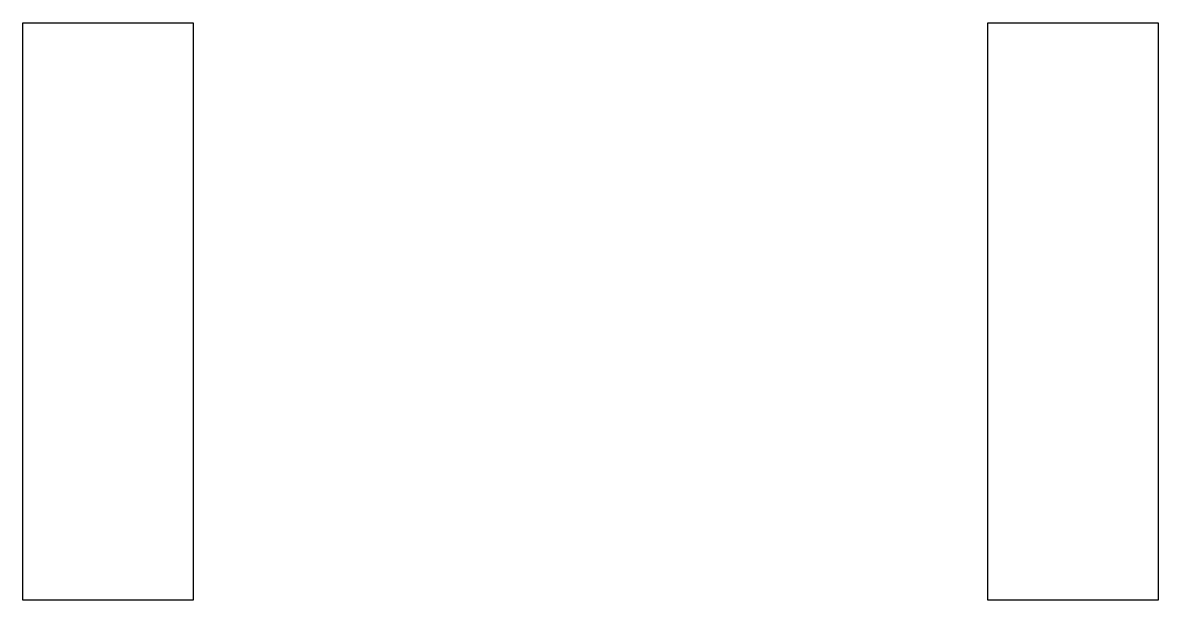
# Model space of a CAD drawing. Extents: x 172.5 to 182.5, y -44.5 to -39.5.
import ezdxf

# ---------------------------------------------------------------- set-up
doc = ezdxf.new("R2010")
doc.units = 0
doc.layers.add('BLACK', color=7, linetype='CONTINUOUS')

msp = doc.modelspace()

# ---------------------------------------------------------------- linework, layer by layer
at = {"layer": 'BLACK', "linetype": 'CONTINUOUS'}
for p, q in [((172.5, -44.54), (172.5, -39.46)), ((172.5, -39.46), (174, -39.46)), ((174, -39.46), (174, -44.54)), ((181, -44.54), (181, -39.46)), ((181, -39.46), (182.5, -39.46)), ((182.5, -39.46), (182.5, -44.54)), ((174, -44.54), (172.5, -44.54)), ((182.5, -44.54), (181, -44.54))]:
    msp.add_line(p, q, dxfattribs=at)

doc.saveas('drawing.dxf')
